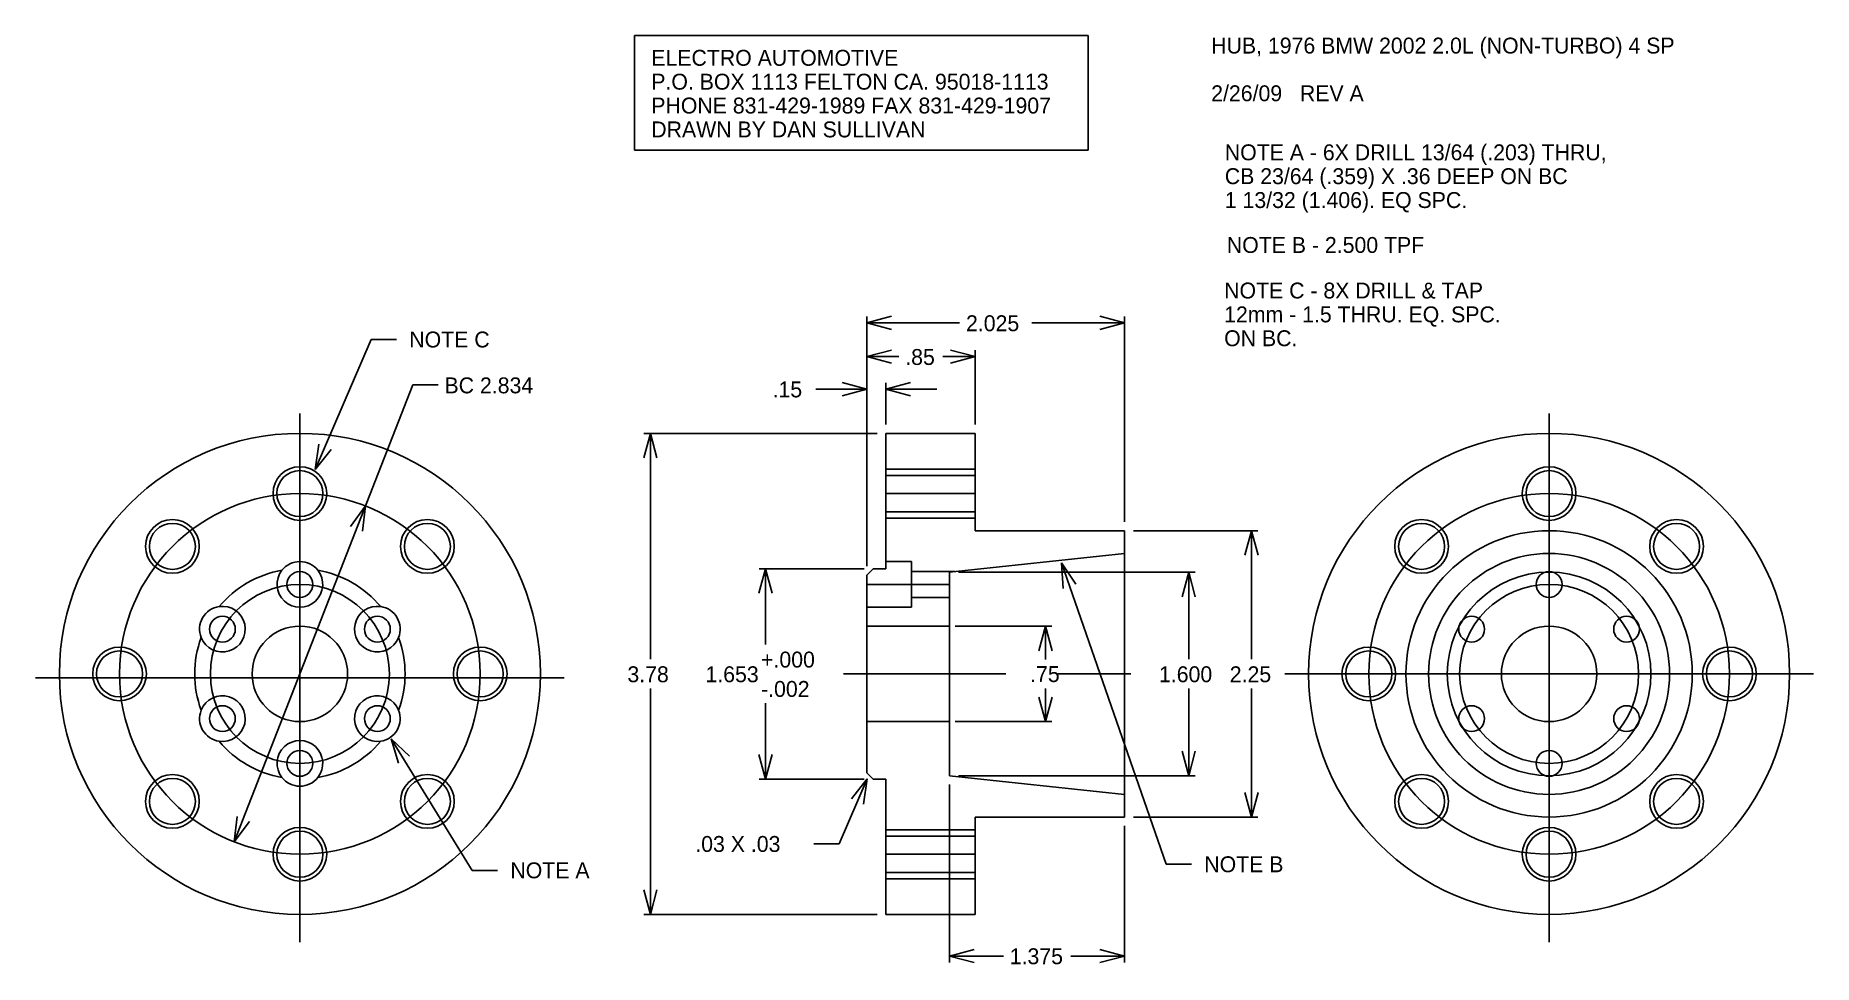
# Model space of a CAD drawing. Extents: x -1.4 to 12.5, y 2.4 to 9.7.
import ezdxf

# ---------------------------------------------------------------- set-up
doc = ezdxf.new("R2010")
doc.units = 0

msp = doc.modelspace()

# ---------------------------------------------------------------- linework, layer by layer
at = {"layer": 'CENTER', "color": 7, "linetype": 'CONTINUOUS'}
for p, q in [((0.627123, 6.767821), (0.627123, 2.613635)), ((10.443192, 6.767821), (10.443192, 2.613635)), ((5.232126, 6.139219), (5.932126, 6.139219)), ((5.082126, 5.425219), (5.732126, 5.425219)), ((2.704217, 4.690728), (-1.44997, 4.690728)), ((12.520286, 4.722219), (8.366099, 4.722219)), ((5.232126, 3.305219), (5.932126, 3.305219))]:
    msp.add_line(p, q, dxfattribs=at)
for centre in [(0.627123, 4.722219), (10.443192, 4.722219)]:
    msp.add_circle(centre, 1.417, dxfattribs=at)
at = {"layer": 'DIM', "color": 7, "linetype": 'CONTINUOUS'}
for p, q in [((3.255393, 9.738724), (6.821844, 9.738724)), ((3.255393, 8.838739), (3.255393, 9.738724)), ((6.821844, 9.738724), (6.821844, 8.838739)), ((6.821844, 8.838739), (3.255393, 8.838739)), ((4.898704, 4.722219), (6.173683, 4.722219)), ((6.581921, 4.722219), (7.15764, 4.722219))]:
    msp.add_line(p, q, dxfattribs=at)
at = {"layer": 'DIM', "color": 1, "linetype": 'CONTINUOUS'}
for p, q in [((5.082126, 7.480897), (5.275311, 7.532661)), ((5.082126, 5.568719), (5.082126, 7.530897)), ((5.082126, 7.480897), (5.275311, 7.429133)), ((5.082126, 7.480897), (5.811314, 7.480897)), ((6.377938, 7.480897), (7.107126, 7.480897)), ((7.107126, 7.480897), (6.913941, 7.532661)), ((7.107126, 7.480897), (6.913941, 7.429133)), ((7.107126, 5.917218), (7.107126, 7.530897)), ((0.747801, 6.329293), (1.186727, 7.350051)), ((1.186727, 7.350051), (1.386727, 7.350051)), ((5.082126, 7.215644), (5.275311, 7.267408)), ((5.082126, 5.568719), (5.082126, 7.265644)), ((5.932126, 7.215644), (5.738941, 7.267408)), ((5.932126, 6.682219), (5.932126, 7.265644)), ((5.082126, 7.215644), (5.275311, 7.163881)), ((5.082126, 7.215644), (5.33394, 7.215644)), ((5.680312, 7.215644), (5.932126, 7.215644)), ((5.932126, 7.215644), (5.738941, 7.163881)), ((0.111897, 3.402207), (1.51337, 6.992786)), ((1.51337, 6.992786), (1.71337, 6.992786)), ((5.082126, 6.959704), (4.888941, 7.011468)), ((5.082126, 5.568719), (5.082126, 7.009704)), ((5.232126, 6.959704), (5.425311, 7.011468)), ((5.232126, 6.682219), (5.232126, 7.009704)), ((5.082126, 6.959704), (4.682126, 6.959704)), ((5.082126, 6.959704), (4.888941, 6.90794)), ((5.232126, 6.959704), (5.425311, 6.90794)), ((5.232126, 6.959704), (5.632126, 6.959704)), ((3.380921, 6.612219), (3.329157, 6.419033)), ((5.162126, 6.612219), (3.330921, 6.612219)), ((3.380921, 6.612219), (3.432685, 6.419033)), ((3.380921, 4.837722), (3.380921, 6.612219)), ((0.747801, 6.329293), (0.776561, 6.527214)), ((0.747801, 6.329293), (0.871669, 6.486318)), ((1.14235, 6.04223), (1.023886, 5.881089)), ((1.14235, 6.04223), (1.120328, 5.843446)), ((7.177126, 5.847218), (8.154495, 5.847218)), ((8.104495, 5.847218), (8.052731, 5.654033)), ((8.104495, 5.847218), (8.156258, 5.654033)), ((8.104495, 4.837801), (8.104495, 5.847218)), ((6.61091, 5.593796), (6.723225, 5.42831)), ((6.61091, 5.593796), (6.625435, 5.394324)), ((6.61091, 5.593796), (7.433768, 3.226188)), ((4.286256, 5.548719), (4.234492, 5.355533)), ((5.062126, 5.548719), (4.236256, 5.548719)), ((4.286256, 5.548719), (4.33802, 5.355533)), ((4.286256, 4.952921), (4.286256, 5.548719)), ((5.802126, 5.522219), (7.661037, 5.522219)), ((7.611037, 5.522219), (7.559273, 5.329034)), ((7.611037, 5.522219), (7.662801, 5.329034)), ((7.611037, 4.837571), (7.611037, 5.522219)), ((5.775373, 5.097219), (6.536169, 5.097219)), ((6.486169, 5.097219), (6.434405, 4.904033)), ((6.486169, 5.097219), (6.537933, 4.904033)), ((6.486169, 4.836155), (6.486169, 5.097219)), ((3.380921, 2.832219), (3.380921, 4.606715)), ((4.286256, 3.895719), (4.286256, 4.491516)), ((6.486169, 4.347219), (6.434405, 4.540404)), ((6.486169, 4.347219), (6.486169, 4.608282)), ((6.486169, 4.347219), (6.537933, 4.540404)), ((7.611037, 3.922218), (7.611037, 4.606866)), ((8.104495, 3.597219), (8.104495, 4.606636)), ((5.775373, 4.347219), (6.536169, 4.347219)), ((1.343521, 4.213117), (1.488931, 4.0758)), ((1.343521, 4.213117), (1.400791, 4.021492)), ((1.343521, 4.213117), (1.981045, 3.178446)), ((4.286256, 3.895719), (4.234492, 4.088904)), ((4.286256, 3.895719), (4.33802, 4.088904)), ((7.611037, 3.922218), (7.559273, 4.115403)), ((7.611037, 3.922218), (7.662801, 4.115403)), ((5.802126, 3.922218), (7.661037, 3.922218)), ((5.062126, 3.895719), (4.236256, 3.895719)), ((5.084006, 3.8967), (4.86579, 3.385755)), ((5.084006, 3.8967), (4.960526, 3.73937)), ((5.084006, 3.8967), (5.055734, 3.698708)), ((5.732126, 3.852218), (5.732126, 2.454972)), ((8.104495, 3.597219), (8.052731, 3.790404)), ((8.104495, 3.597219), (8.156258, 3.790404)), ((0.111897, 3.402207), (0.133919, 3.600991)), ((0.111897, 3.402207), (0.230361, 3.563348)), ((7.107126, 3.527219), (7.107126, 2.454972)), ((7.177126, 3.597219), (8.154495, 3.597219)), ((4.86579, 3.385755), (4.66579, 3.385755)), ((7.433768, 3.226188), (7.633768, 3.226188)), ((1.981045, 3.178446), (2.181045, 3.178446)), ((3.380921, 2.832219), (3.329157, 3.025404)), ((3.380921, 2.832219), (3.432685, 3.025404)), ((5.162126, 2.832219), (3.330921, 2.832219)), ((5.732126, 2.504972), (5.925311, 2.556736)), ((7.107126, 2.504972), (6.913941, 2.556736)), ((5.732126, 2.504972), (5.925311, 2.453208)), ((5.732126, 2.504972), (6.155011, 2.504972)), ((6.684241, 2.504972), (7.107126, 2.504972)), ((7.107126, 2.504972), (6.913941, 2.453208))]:
    msp.add_line(p, q, dxfattribs=at)
at = {"layer": 'HUB', "color": 7, "linetype": 'CONTINUOUS'}
for p, q in [((5.232126, 6.612219), (5.232126, 5.548719)), ((5.232126, 6.612219), (5.932126, 6.612219)), ((5.932126, 6.612219), (5.932126, 5.847218)), ((5.232126, 6.331967), (5.932126, 6.331967)), ((5.232126, 6.281967), (5.932126, 6.281967)), ((5.232126, 5.99647), (5.932126, 5.99647)), ((5.232126, 5.94647), (5.932126, 5.94647)), ((5.932126, 5.847218), (7.107126, 5.847218)), ((7.107126, 5.847218), (7.107126, 5.668655)), ((5.232126, 5.604718), (5.432126, 5.604718)), ((5.432126, 5.604718), (5.432126, 5.245719)), ((7.107126, 5.668655), (5.732126, 5.522219)), ((7.107126, 5.668655), (7.107126, 3.775783)), ((5.132126, 5.548719), (5.082126, 5.498719)), ((5.082126, 5.498719), (5.082126, 3.945719)), ((5.232126, 5.548719), (5.132126, 5.548719)), ((5.432126, 5.526718), (5.774369, 5.526718)), ((5.732126, 5.522219), (5.732126, 4.722219)), ((5.432126, 5.323719), (5.732126, 5.323719)), ((5.082126, 5.245719), (5.432126, 5.245719)), ((5.082126, 5.097219), (5.732126, 5.097219)), ((5.732126, 3.922218), (5.732126, 4.722219)), ((5.082126, 4.347219), (5.732126, 4.347219)), ((5.132126, 3.895719), (5.082126, 3.945719)), ((7.107126, 3.775783), (5.732126, 3.922218)), ((5.232126, 3.895719), (5.132126, 3.895719)), ((5.232126, 2.832219), (5.232126, 3.895719)), ((7.107126, 3.597219), (7.107126, 3.775783)), ((5.232126, 3.497967), (5.932126, 3.497967)), ((5.932126, 2.832219), (5.932126, 3.597219)), ((5.932126, 3.597219), (7.107126, 3.597219)), ((5.232126, 3.447967), (5.932126, 3.447967)), ((5.232126, 3.16247), (5.932126, 3.16247)), ((5.232126, 3.11247), (5.932126, 3.11247)), ((5.232126, 2.832219), (5.932126, 2.832219))]:
    msp.add_line(p, q, dxfattribs=at)
for centre, radius in [((0.627123, 4.722219), 1.89), ((10.443192, 4.722219), 1.89), ((0.627123, 6.139219), 0.211), ((0.627123, 6.139219), 0.181), ((10.443192, 6.139219), 0.211), ((10.443192, 6.139219), 0.181), ((-0.374847, 5.724189), 0.211), ((-0.374847, 5.724189), 0.181), ((1.629094, 5.724189), 0.211), ((1.629094, 5.724189), 0.181), ((9.441222, 5.724189), 0.211), ((9.441222, 5.724189), 0.181), ((11.445163, 5.724189), 0.211), ((11.445163, 5.724189), 0.181), ((10.443192, 4.722219), 1.124999), ((10.443192, 4.722219), 0.946436), ((0.627123, 5.425219), 0.101499), ((10.443192, 4.722219), 0.8), ((10.443192, 5.425219), 0.101499), ((0.627123, 4.722219), 0.703001), ((10.443192, 4.722219), 0.703001), ((0.018307, 5.073719), 0.1015), ((1.235938, 5.07372), 0.1015), ((9.834376, 5.073719), 0.1015), ((11.052007, 5.07372), 0.1015), ((0.627123, 4.722219), 0.375), ((10.443192, 4.722219), 0.375), ((-0.789877, 4.722219), 0.211), ((-0.789877, 4.722219), 0.181), ((2.044123, 4.722219), 0.211), ((2.044123, 4.722219), 0.181), ((9.026192, 4.722219), 0.211), ((9.026192, 4.722219), 0.181), ((11.860192, 4.722219), 0.211), ((11.860192, 4.722219), 0.181), ((0.018307, 4.370718), 0.1015), ((1.235939, 4.37072), 0.1015), ((9.834376, 4.370718), 0.1015), ((11.052008, 4.37072), 0.1015), ((0.627124, 4.019218), 0.101499), ((10.443193, 4.019218), 0.101499), ((-0.374847, 3.720248), 0.211), ((1.629094, 3.720248), 0.211), ((9.441222, 3.720248), 0.211), ((11.445163, 3.720248), 0.211), ((-0.374847, 3.720248), 0.181), ((1.629094, 3.720248), 0.181), ((9.441222, 3.720248), 0.181), ((11.445163, 3.720248), 0.181), ((0.627123, 3.305219), 0.211), ((10.443192, 3.305219), 0.211), ((0.627123, 3.305219), 0.181), ((10.443192, 3.305219), 0.181)]:
    msp.add_circle(centre, radius, dxfattribs=at)
for centre, radius, start, end in [((0.627123, 5.425219), 0.1795, 38.37402, 141.626066), ((0.627123, 4.722219), 0.8265, 99.803213, 140.196873), ((0.627123, 5.425219), 0.1795, 141.626066, 398.37402), ((0.627123, 4.722219), 0.8265, 39.803341, 80.196873), ((0.018307, 5.073719), 0.179499, 98.373946, 201.626103), ((0.018307, 5.073719), 0.179499, 201.626103, 458.373946), ((1.235938, 5.07372), 0.1795, 81.626241, 338.37407), ((1.235938, 5.07372), 0.1795, 338.37407, 441.626241), ((0.627123, 4.722219), 0.8265, 159.803176, 200.196815), ((0.627123, 4.722219), 0.8265, 339.803319, 380.19697), ((0.018307, 4.370718), 0.1795, 261.626086, 518.373914), ((1.235939, 4.37072), 0.179501, 21.62599, 278.374214), ((0.018307, 4.370718), 0.1795, 158.373914, 261.626086), ((1.235939, 4.37072), 0.179501, 278.374214, 381.62599), ((0.627123, 4.722219), 0.8265, 219.803185, 260.196873), ((0.627124, 4.019218), 0.1795, 321.626066, 578.37402), ((0.627123, 4.722219), 0.8265, 279.803213, 320.196886), ((0.627124, 4.019218), 0.1795, 218.37402, 321.626066)]:
    msp.add_arc(centre, radius, start, end, dxfattribs=at)
at = {"layer": 'HUB', "color": 7}
msp.add_point((5.732126, 4.722218), dxfattribs=at)
msp.add_point((5.732126, 4.722218), dxfattribs=at)

# ---------------------------------------------------------------- texts
at = {"layer": 'DIM', "color": 7}
for s, p in [('HUB, 1976 BMW 2002 2.0L (NON-TURBO) 4 SP', (7.787902, 9.59745)), ('ELECTRO AUTOMOTIVE', (3.388139, 9.501228)), ('P.O. BOX 1113 FELTON CA. 95018-1113', (3.388139, 9.313728)), ('PHONE 831-429-1989 FAX 831-429-1907', (3.388139, 9.126228)), ('2/26/09   REV A', (7.787902, 9.222449)), ('DRAWN BY DAN SULLIVAN', (3.388139, 8.938728)), ('NOTE A - 6X DRILL 13/64 (.203) THRU, ', (7.894761, 8.75855)), ('CB 23/64 (.359) X .36 DEEP ON BC', (7.894761, 8.571049)), ('1 13/32 (1.406). EQ SPC.', (7.894761, 8.383549)), ('NOTE B - 2.500 TPF', (7.910728, 8.030352)), ('NOTE C - 8X DRILL & TAP', (7.889735, 7.672531)), ('12mm - 1.5 THRU. EQ. SPC.', (7.889735, 7.485031)), ('ON BC.', (7.889735, 7.297531))]:
    msp.add_text(s, height=0.125, dxfattribs=at).set_placement(p)
at = {"layer": 'DIM', "color": 1}
for s, p in [('NOTE C', (1.486727, 7.287551)), ('2.025', (5.861314, 7.415314)), ('.85', (5.38394, 7.150141)), ('BC 2.834', (1.76337, 6.927203)), ('.15', (4.341257, 6.895454)), ('+.000', (4.250901, 4.772218)), ('3.78', (3.200473, 4.656715)), ('1.653', (3.814014, 4.656868)), ('.75', (6.365174, 4.658282)), ('1.600', (7.377688, 4.656866)), ('2.25', (7.933851, 4.656636)), ('-.002', (4.250901, 4.541517)), ('.03 X .03', (3.734053, 3.323255)), ('NOTE A', (2.281045, 3.115946)), ('NOTE B', (7.733768, 3.163688)), ('1.375', (6.205011, 2.440722))]:
    msp.add_text(s, height=0.125, dxfattribs=at).set_placement(p)

doc.saveas('drawing.dxf')
